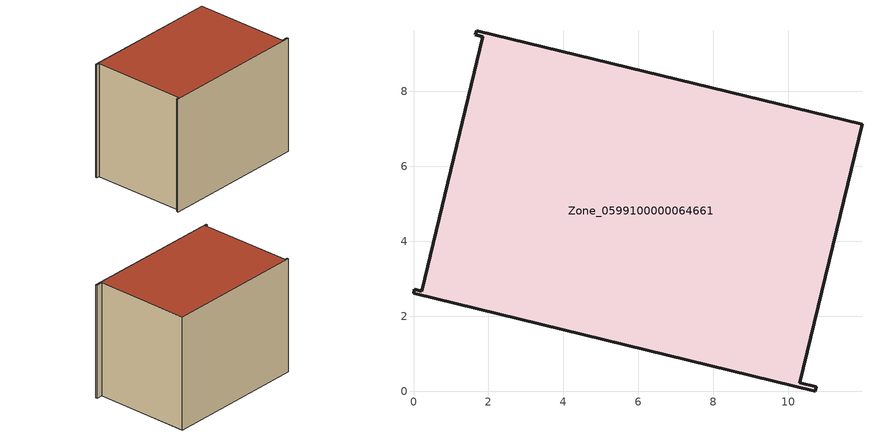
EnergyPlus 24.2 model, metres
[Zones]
Zone_0599100000064661
 floor ground (C_G): 10.76,0.12 10.73,0 0,2.62 0.03,2.72 0.21,2.67 1.85,9.46 1.65,9.51 1.68,9.62 11.97,7.13 10.31,0.23 z0
 wall outside (C_F): 11.97,7.13 1.68,9.62 1.65,9.51 1.85,9.46 0.21,2.67 0.03,2.72 0,2.62 10.73,0 10.76,0.12 10.31,0.23 11.97,7.13 z0:8.51
 roof outside (C_R): 10.31,0.23 11.97,7.13 1.68,9.62 1.65,9.51 1.85,9.46 0.21,2.67 0.03,2.72 0,2.62 10.73,0 10.76,0.12 z8.51
[BUILDING]
Pand.0599100000064661: North Axis=0; Terrain=City; Loads Convergence Tolerance Value=0.04; Temperature Convergence Tolerance Value=0.4; Solar Distribution=FullExterior; Maximum Number of Warmup Days=25; Minimum Number of Warmup Days=1
[Site:Location]
Rotterdam.The.Hague.AP_ZH_NLD Design_Conditions: Latitude=51.96; Longitude=4.45; Time Zone=1; Elevation=-4.5
[SITE:GROUNDTEMPERATURE:BUILDINGSURFACE]
18, 18, 18, 18, 18, 18, 18, 18, 18, 18, 18, 18
[MATERIAL] Thermal Absorptance=0.9; Solar Absorptance=0.7; Visible Absorptance=0.7
Name | Roughness | Thickness | Conductivity | Density | Specific Heat
G.TI.1992-2005 | MediumSmooth | 0.15 | 0.06 | 540 | 1210
F.TI.1992-2005 | Rough | 0.3 | 0.12 | 1920 | 840
R.TI.1992-2005 | MediumRough | 0.2 | 0.08 | 1500 | 1000
[CONSTRUCTION]
C_G: G.TI.1992-2005
C_F: F.TI.1992-2005
C_R: R.TI.1992-2005
[ZONE]
Zone_0599100000064661: Type=1; Multiplier=1; Ceiling Height=Autocalculate; Volume=Autocalculate; Floor Area=autocalculate; Part of Total Floor Area=Yes
[ZONEINFILTRATION:DESIGNFLOWRATE]
Infil_Zone_0599100000064661: Zone or ZoneList or Space or SpaceList=Zone_0599100000064661; Schedule=AlwaysOn; Design Flow Rate Calculation Method=Flow/Area; Flow Rate per Floor Area=0.0015; Constant Term Coefficient=1; Temperature Term Coefficient=0; Velocity Term Coefficient=0; Velocity Squared Term Coefficient=0
[HVACTEMPLATE:ZONE:IDEALLOADSAIRSYSTEM]
Zone_0599100000064661: Maximum Heating Supply Air Temperature=50; Minimum Cooling Supply Air Temperature=13; Maximum Heating Supply Air Humidity Ratio=0.0156; Minimum Cooling Supply Air Humidity Ratio=0.0077; Heating Limit=NoLimit; Cooling Limit=NoLimit; Dehumidification Control Type=ConstantSensibleHeatRatio; Cooling Sensible Heat Ratio=0.7; Dehumidification Setpoint=60; Humidification Control Type=None; Humidification Setpoint=30; Outdoor Air Method=None; Outdoor Air Flow Rate per Person=0.00944; Outdoor Air Flow Rate per Zone Floor Area=0; Outdoor Air Flow Rate per Zone=0; Demand Controlled Ventilation Type=None; Outdoor Air Economizer Type=NoEconomizer; Heat Recovery Type=None; Sensible Heat Recovery Effectiveness=0.7; Latent Heat Recovery Effectiveness=0.65
[ZONECONTROL:THERMOSTAT]
ThermostatControl_Zone_0599100000064661: Zone or ZoneList=Zone_0599100000064661; Control Type Schedule=DualSetpointControlType; Control 1=Thermostat_Zone_0599100000064661; Temperature Difference Between Cutout And Setpoint=0
[THERMOSTATSETPOINT:DUALSETPOINT]
Thermostat_Zone_0599100000064661: Heating Setpoint Temperature Schedule=HeatingSetpoint_Zone_0599100000064661; Cooling Setpoint Temperature Schedule=CoolingSetpoint_Zone_0599100000064661
[SCHEDULE:COMPACT]
HeatingSetpoint_Zone_0599100000064661: Through: 12/31, For: AllDays, Until: 24:00, 21
CoolingSetpoint_Zone_0599100000064661: Through: 12/31, For: AllDays, Until: 24:00, 24
DualSetpointControlType: Through: 12/31, For: AllDays, Until: 24:00, 4
AlwaysOn: Through: 12/31, For: AllDays, Until: 24:00, 1
